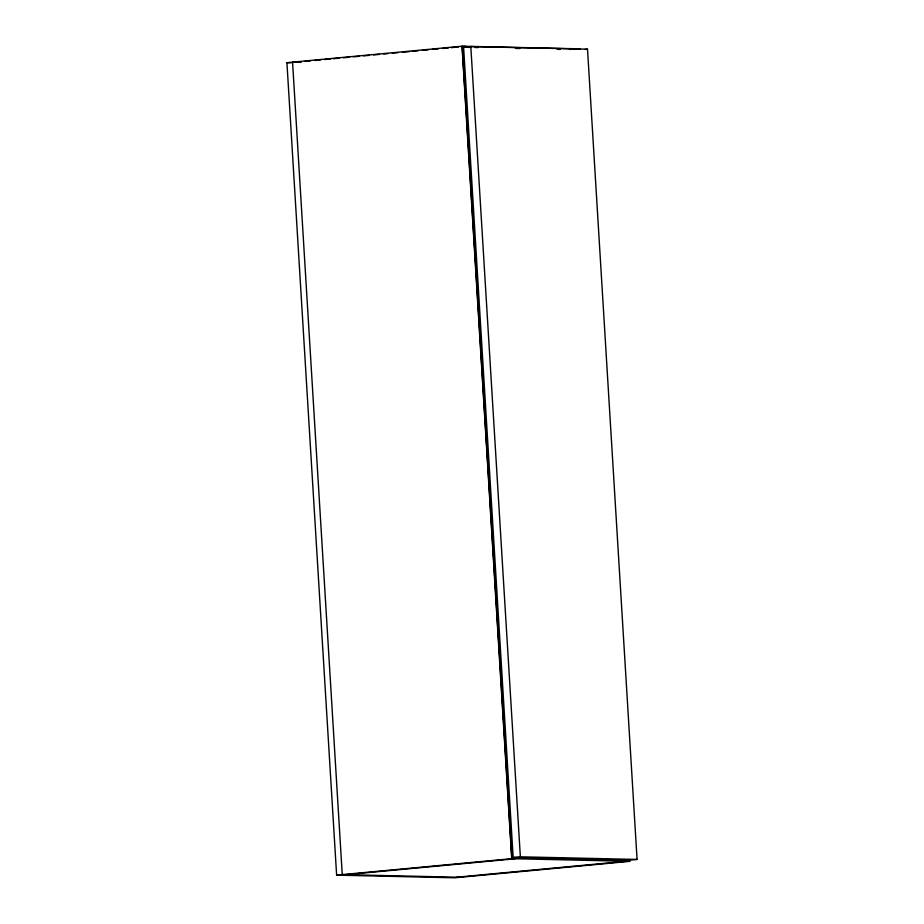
<?xml version="1.0" encoding="UTF-8"?>
<svg xmlns="http://www.w3.org/2000/svg" width="924" height="924" viewBox="0 0 924 924"><rect width="100%" height="100%" fill="white"/><g stroke="black" fill="none" stroke-linecap="round" stroke-linejoin="round"><path stroke-width="1.39" d="M286.925 62.682L462.196 46.2L511.896 858.662L336.625 875.144L286.925 62.682L291.256 62.786M296.107 62.231L300.416 61.827M304.724 61.423L310.464 60.88M314.772 60.476L320.524 59.944M324.832 59.529L330.573 58.997M333.448 58.72L339.189 58.177M343.497 57.773L349.237 57.242M353.546 56.838L359.297 56.295M363.606 55.89L369.346 55.348M373.654 54.943L379.394 54.401M383.703 53.996L388.011 53.592M392.319 53.188L398.071 52.645M402.379 52.241L409.551 51.559M412.427 51.294L418.168 50.751M422.476 50.346L428.216 49.804M432.524 49.399L438.276 48.868M442.584 48.464L448.325 47.921M451.201 47.644L458.373 46.974M461.249 46.708L465.742 46.281M463.605 47.251L470.813 46.57L587.514 49.191L637.075 859.436L629.868 860.117L513.167 857.495L463.605 47.251L470.813 47.413M569.473 49.469L576.842 48.776M574.451 49.411L580.388 48.856L462.012 46.223L511.7 858.673L630.076 861.318L454.804 877.8L336.625 875.144M585.111 49.422L587.514 49.191M513.167 857.495L520.362 856.814L637.075 859.436M345.795 874.693L515.442 858.743M456.895 877.188L626.53 861.237M475.132 47.505L478.02 47.574M515.476 48.418L519.808 48.51M557.264 49.353L560.14 49.422M301.212 62.347L292.562 62.151L342.25 874.612L460.441 877.269M470.813 46.57L520.362 856.814"/></g></svg>
